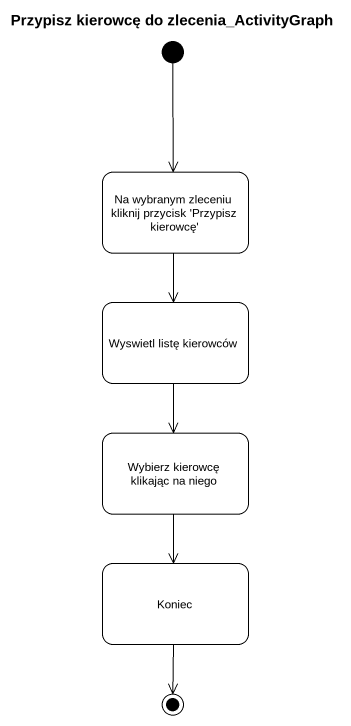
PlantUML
@startuml
title Przypisz kierowcę do zlecenia_ActivityGraph
hide empty description
state "Na wybranym zleceniu kliknij przycisk 'Przypisz kierowcę'" as Na_wybranym_zleceniu
state "Wyswietl listę kierowców" as Wyswietl_listę_kierowców
state "Wybierz kierowcę klikając na niego" as Wybierz_kierowcę_klikając
state Koniec
[*] --> Na_wybranym_zleceniu
Na_wybranym_zleceniu --> Wyswietl_listę_kierowców
Wyswietl_listę_kierowców --> Wybierz_kierowcę_klikając
Wybierz_kierowcę_klikając --> Koniec
Koniec --> [*]
@enduml
